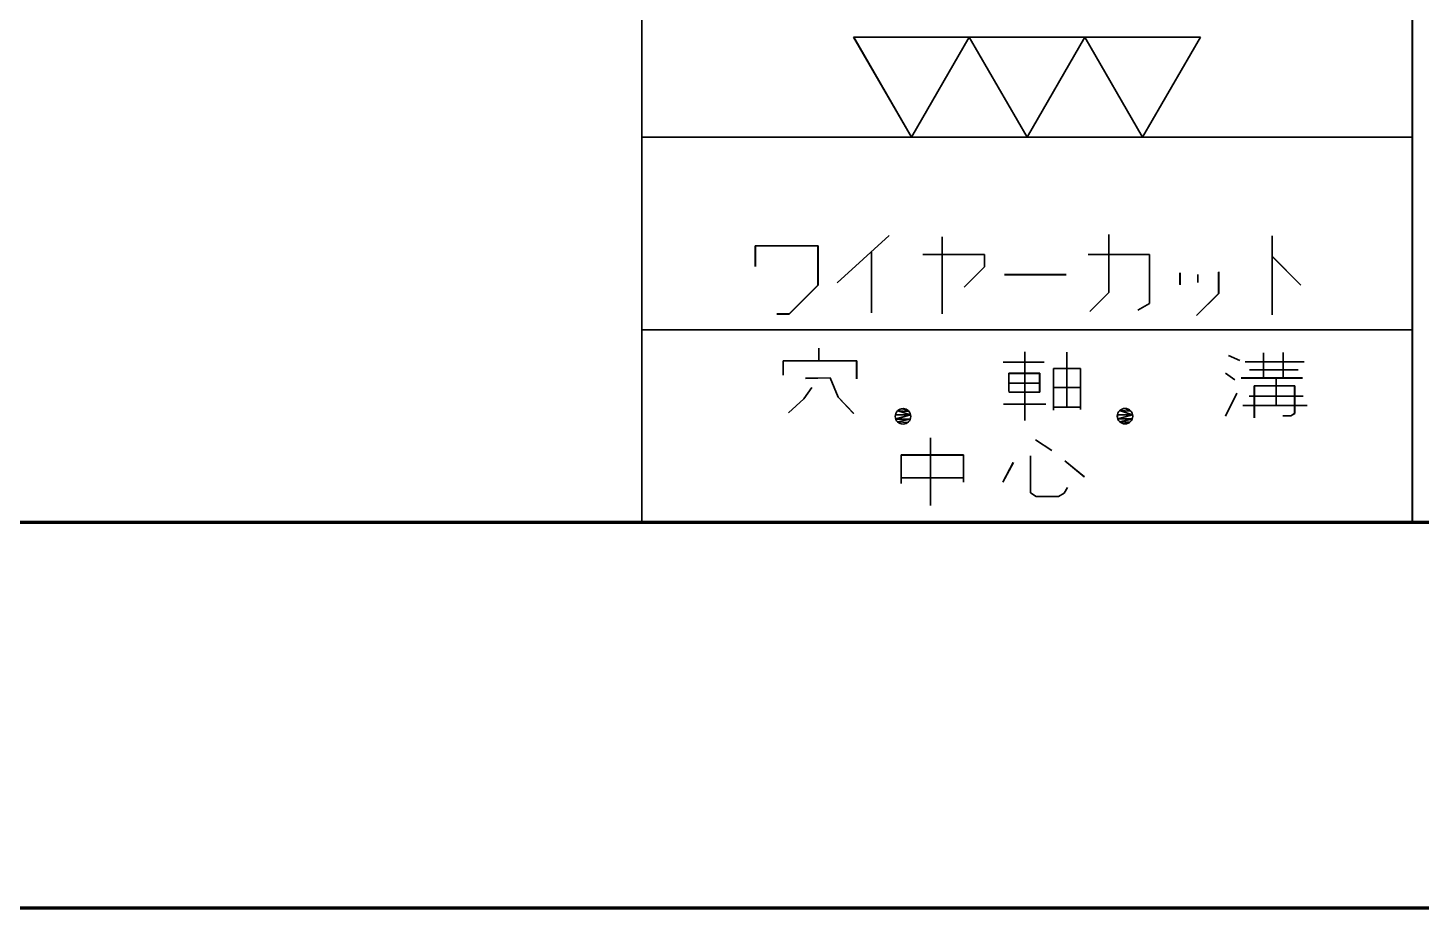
# Model space of a CAD drawing. Header units: millimetres. Extents: x 1333 to 104182, y -62616 to -5704.
# Drawn here: x 46619.5 to 46691.8, y -62590.8 to -62545.2 of the extents above; entities that cross this region are included whole.
import ezdxf

# ---------------------------------------------------------------- set-up
doc = ezdxf.new("R2010")
doc.units = ezdxf.units.MM
doc.header["$LTSCALE"] = 0.5
doc.layers.add('08', color=1, linetype='Continuous')
doc.layers.add('11', color=3, linetype='Continuous')

# ---------------------------------------------------------------- blocks, each defined once
blk = doc.blocks.new('999')
at = {"color": 7, "lineweight": 35}
for p, q in [((75114.98, -11913.12), (75114.98, -11823.12)), ((75174.98, -11823.12), (75174.98, -11913.12)), ((75174.98, -11883.12), (75114.98, -11883.12)), ((75174.98, -11898.12), (75114.98, -11898.12)), ((75894.98, -11913.12), (75114.98, -11913.12))]:
    blk.add_line(p, q, dxfattribs=at)
at = {"color": 7, "lineweight": 35, "ltscale": 0.075}
for p, q in [((75131.48, -11875.33), (75140.48, -11875.33)), ((75131.48, -11875.33), (75140.48, -11875.33)), ((75140.48, -11875.33), (75149.48, -11875.33)), ((75140.48, -11875.33), (75149.48, -11875.33)), ((75149.48, -11875.33), (75158.48, -11875.33)), ((75149.48, -11875.33), (75158.48, -11875.33))]:
    blk.add_line(p, q, dxfattribs=at)
at = {"color": 7, "lineweight": 35, "ltscale": 0.074999}
for p, q in [((75135.98, -11883.12), (75131.48, -11875.33)), ((75135.98, -11883.12), (75131.48, -11875.33)), ((75140.48, -11875.33), (75135.98, -11883.12)), ((75140.48, -11875.33), (75135.98, -11883.12)), ((75144.98, -11883.12), (75140.48, -11875.33)), ((75144.98, -11883.12), (75140.48, -11875.33)), ((75149.48, -11875.33), (75144.98, -11883.12)), ((75149.48, -11875.33), (75144.98, -11883.12)), ((75153.98, -11883.12), (75149.48, -11875.33)), ((75153.98, -11883.12), (75149.48, -11875.33)), ((75158.48, -11875.33), (75153.98, -11883.12)), ((75158.48, -11875.33), (75153.98, -11883.12))]:
    blk.add_line(p, q, dxfattribs=at)
at = {"color": 7, "lineweight": 35, "ltscale": 0.040674}
blk.add_line((75123.82, -11891.58), (75128.7, -11891.58), dxfattribs=at)
at = {"color": 7, "lineweight": 35, "ltscale": 0.013446}
blk.add_line((75123.82, -11893.19), (75123.82, -11891.58), dxfattribs=at)
at = {"color": 7, "lineweight": 35, "ltscale": 0.02543}
blk.add_line((75128.7, -11891.58), (75128.7, -11894.63), dxfattribs=at)
at = {"color": 7, "lineweight": 35, "ltscale": 0.045755}
blk.add_line((75130.19, -11894.46), (75134.25, -11890.77), dxfattribs=at)
at = {"color": 7, "lineweight": 35, "ltscale": 0.050012}
blk.add_line((75138.38, -11890.87), (75138.38, -11896.87), dxfattribs=at)
at = {"color": 7, "lineweight": 35, "ltscale": 0.037579}
blk.add_line((75151.34, -11890.7), (75151.34, -11895.21), dxfattribs=at)
at = {"color": 7, "lineweight": 35, "ltscale": 0.051141}
blk.add_line((75164.06, -11890.8), (75164.06, -11896.94), dxfattribs=at)
at = {"color": 7, "lineweight": 35, "ltscale": 0.0397}
blk.add_line((75132.86, -11892.04), (75132.86, -11896.8), dxfattribs=at)
at = {"color": 7, "lineweight": 35, "ltscale": 0.040039}
for p, q in [((75136.86, -11892.26), (75141.66, -11892.26)), ((75143.22, -11893.82), (75148.02, -11893.82))]:
    blk.add_line(p, q, dxfattribs=at)
at = {"color": 7, "lineweight": 35, "ltscale": 0.007913}
blk.add_line((75141.66, -11892.26), (75141.66, -11893.21), dxfattribs=at)
at = {"color": 7, "lineweight": 35, "ltscale": 0.039746}
blk.add_line((75149.75, -11892.26), (75154.52, -11892.26), dxfattribs=at)
at = {"color": 7, "lineweight": 35, "ltscale": 0.031647}
blk.add_line((75154.52, -11892.26), (75154.52, -11896.05), dxfattribs=at)
at = {"color": 7, "lineweight": 35, "ltscale": 0.026344}
blk.add_line((75164.06, -11892.39), (75166.29, -11894.63), dxfattribs=at)
at = {"color": 7, "lineweight": 35, "ltscale": 0.018567}
blk.add_line((75141.66, -11893.21), (75140.09, -11894.78), dxfattribs=at)
at = {"color": 7, "lineweight": 35, "ltscale": 0.007629}
blk.add_line((75156.89, -11893.68), (75156.89, -11894.6), dxfattribs=at)
at = {"color": 7, "lineweight": 35, "ltscale": 0.013846}
blk.add_line((75159.9, -11893.61), (75159.9, -11895.28), dxfattribs=at)
at = {"color": 7, "lineweight": 35, "ltscale": 0.026549}
blk.add_line((75128.7, -11894.63), (75126.45, -11896.88), dxfattribs=at)
at = {"color": 7, "lineweight": 35, "ltscale": 0.005237}
blk.add_line((75158.27, -11893.8), (75158.27, -11894.43), dxfattribs=at)
at = {"color": 7, "lineweight": 35, "ltscale": 0.017365}
blk.add_line((75151.34, -11895.21), (75149.86, -11896.68), dxfattribs=at)
at = {"color": 7, "lineweight": 35, "ltscale": 0.020353}
blk.add_line((75159.9, -11895.28), (75158.17, -11897), dxfattribs=at)
at = {"color": 7, "lineweight": 35, "ltscale": 0.008008}
blk.add_line((75126.45, -11896.88), (75125.49, -11896.88), dxfattribs=at)
at = {"color": 7, "lineweight": 35, "ltscale": 0.008783}
blk.add_line((75154.52, -11896.05), (75153.6, -11896.58), dxfattribs=at)
at = {"color": 7, "lineweight": 35, "ltscale": 0.008194}
blk.add_line((75128.77, -11899.55), (75128.77, -11900.53), dxfattribs=at)
at = {"color": 7, "lineweight": 35, "ltscale": 0.044495}
blk.add_line((75144.8, -11899.84), (75144.8, -11905.17), dxfattribs=at)
at = {"color": 7, "lineweight": 35, "ltscale": 0.035538}
blk.add_line((75148.07, -11899.85), (75148.07, -11904.11), dxfattribs=at)
at = {"color": 7, "lineweight": 35, "ltscale": 0.007961}
blk.add_line((75160.67, -11900.11), (75161.54, -11900.5), dxfattribs=at)
at = {"color": 7, "lineweight": 35, "ltscale": 0.016248}
blk.add_line((75163.38, -11899.91), (75163.38, -11901.86), dxfattribs=at)
at = {"color": 7, "lineweight": 35, "ltscale": 0.016525}
blk.add_line((75164.92, -11899.88), (75164.92, -11901.86), dxfattribs=at)
at = {"color": 7, "lineweight": 35, "ltscale": 0.047644}
blk.add_line((75126, -11900.53), (75131.71, -11900.53), dxfattribs=at)
at = {"color": 7, "lineweight": 35, "ltscale": 0.009323}
blk.add_line((75126, -11901.65), (75126, -11900.53), dxfattribs=at)
at = {"color": 7, "lineweight": 35, "ltscale": 0.011584}
blk.add_line((75131.71, -11900.53), (75131.71, -11901.92), dxfattribs=at)
at = {"color": 7, "lineweight": 35, "ltscale": 0.026721}
blk.add_line((75143.11, -11900.63), (75146.32, -11900.63), dxfattribs=at)
at = {"color": 7, "lineweight": 35, "ltscale": 0.017505}
for p, q in [((75147.04, -11901.12), (75149.14, -11901.12)), ((75147.04, -11902.59), (75149.14, -11902.59)), ((75147.04, -11904.12), (75149.14, -11904.12))]:
    blk.add_line(p, q, dxfattribs=at)
at = {"color": 7, "lineweight": 35, "ltscale": 0.027048}
blk.add_line((75147.04, -11904.37), (75147.04, -11901.12), dxfattribs=at)
at = {"color": 7, "lineweight": 35, "ltscale": 0.026678}
blk.add_line((75149.14, -11901.12), (75149.14, -11904.32), dxfattribs=at)
at = {"color": 7, "lineweight": 35, "ltscale": 0.038135}
blk.add_line((75161.97, -11900.6), (75166.55, -11900.6), dxfattribs=at)
at = {"color": 7, "lineweight": 35, "ltscale": 0.031494}
blk.add_line((75162.31, -11901.23), (75166.09, -11901.23), dxfattribs=at)
at = {"color": 7, "lineweight": 35, "ltscale": 0.016067}
blk.add_line((75127.72, -11901.89), (75129.65, -11901.85), dxfattribs=at)
at = {"color": 7, "lineweight": 35, "ltscale": 0.01343}
blk.add_line((75129.65, -11901.85), (75130.26, -11903.34), dxfattribs=at)
at = {"color": 7, "lineweight": 35, "ltscale": 0.020081}
for p, q in [((75143.55, -11901.5), (75145.96, -11901.5)), ((75143.55, -11902.27), (75145.96, -11902.27)), ((75145.96, -11902.96), (75143.55, -11902.96))]:
    blk.add_line(p, q, dxfattribs=at)
at = {"color": 7, "lineweight": 35, "ltscale": 0.011816}
blk.add_line((75143.55, -11902.91), (75143.55, -11901.5), dxfattribs=at)
at = {"color": 7, "lineweight": 35, "ltscale": 0.012186}
blk.add_line((75145.96, -11901.5), (75145.96, -11902.96), dxfattribs=at)
at = {"color": 7, "lineweight": 35, "ltscale": 0.007469}
blk.add_line((75160.43, -11901.49), (75161.16, -11902.01), dxfattribs=at)
at = {"color": 7, "lineweight": 35, "ltscale": 0.03988}
blk.add_line((75161.65, -11901.86), (75166.43, -11901.86), dxfattribs=at)
at = {"color": 7, "lineweight": 35, "ltscale": 0.017722}
blk.add_line((75164.38, -11901.86), (75164.38, -11903.99), dxfattribs=at)
at = {"color": 7, "lineweight": 35, "ltscale": 0.01339}
blk.add_line((75127.59, -11903.48), (75126.4, -11904.57), dxfattribs=at)
at = {"color": 7, "lineweight": 35, "ltscale": 0.009085}
blk.add_line((75128.23, -11902.6), (75127.59, -11903.48), dxfattribs=at)
at = {"color": 7, "lineweight": 35, "ltscale": 0.014779}
blk.add_line((75130.26, -11903.34), (75131.48, -11904.63), dxfattribs=at)
at = {"color": 7, "lineweight": 35, "ltscale": 0.016422}
blk.add_line((75160.44, -11904.82), (75161.31, -11903.05), dxfattribs=at)
at = {"color": 7, "lineweight": 35, "ltscale": 0.034998}
blk.add_line((75162.27, -11903.28), (75166.47, -11903.28), dxfattribs=at)
at = {"color": 7, "lineweight": 35, "ltscale": 0.02616}
blk.add_line((75162.68, -11902.46), (75165.82, -11902.46), dxfattribs=at)
at = {"color": 7, "lineweight": 35, "ltscale": 0.02077}
blk.add_line((75162.68, -11904.95), (75162.68, -11902.46), dxfattribs=at)
at = {"color": 7, "lineweight": 35, "ltscale": 0.018094}
blk.add_line((75165.82, -11902.46), (75165.82, -11904.63), dxfattribs=at)
at = {"color": 7, "lineweight": 35, "ltscale": 0.008787}
blk.add_line((75134.91, -11904.41), (75135.91, -11904.73), dxfattribs=at)
at = {"color": 7, "lineweight": 35, "ltscale": 0.007298}
blk.add_line((75135.78, -11904.46), (75134.91, -11904.41), dxfattribs=at)
at = {"color": 7, "lineweight": 35, "ltscale": 0.004215}
for p, q in [((75135.32, -11904.25), (75135.78, -11904.46)), ((75152.61, -11904.23), (75153.07, -11904.44))]:
    blk.add_line(p, q, dxfattribs=at)
at = {"color": 7, "lineweight": 35, "ltscale": 0.027539}
blk.add_line((75143.15, -11903.89), (75146.45, -11903.89), dxfattribs=at)
at = {"color": 7, "lineweight": 35, "ltscale": 0.008776}
blk.add_line((75152.19, -11904.4), (75153.2, -11904.72), dxfattribs=at)
at = {"color": 7, "lineweight": 35, "ltscale": 0.007286}
blk.add_line((75153.07, -11904.44), (75152.19, -11904.4), dxfattribs=at)
at = {"color": 7, "lineweight": 35, "ltscale": 0.041724}
blk.add_line((75161.77, -11903.99), (75166.78, -11903.99), dxfattribs=at)
at = {"color": 7, "lineweight": 35, "ltscale": 0.009827}
for p, q in [((75134.73, -11904.73), (75135.91, -11904.73)), ((75135.91, -11904.73), (75134.73, -11904.73)), ((75153.2, -11904.72), (75152.02, -11904.72)), ((75152.02, -11904.72), (75153.2, -11904.72))]:
    blk.add_line(p, q, dxfattribs=at)
at = {"color": 7, "lineweight": 35, "ltscale": 0.009973}
for p, q in [((75135.91, -11904.73), (75134.76, -11905.05)), ((75153.2, -11904.72), (75152.04, -11905.04))]:
    blk.add_line(p, q, dxfattribs=at)
at = {"color": 7, "lineweight": 35, "ltscale": 0.009339}
for p, q in [((75134.76, -11905.05), (75135.88, -11905.07)), ((75152.04, -11905.04), (75153.17, -11905.05))]:
    blk.add_line(p, q, dxfattribs=at)
at = {"color": 7, "lineweight": 35, "ltscale": 0.008292}
blk.add_line((75135.88, -11905.07), (75134.91, -11905.28), dxfattribs=at)
at = {"color": 7, "lineweight": 35, "ltscale": 0.006446}
for p, q in [((75134.91, -11905.28), (75135.68, -11905.33)), ((75152.19, -11905.26), (75152.96, -11905.31))]:
    blk.add_line(p, q, dxfattribs=at)
at = {"color": 7, "lineweight": 35, "ltscale": 0.008293}
blk.add_line((75153.17, -11905.05), (75152.19, -11905.26), dxfattribs=at)
at = {"color": 7, "lineweight": 35, "ltscale": 0.005164}
blk.add_line((75165.52, -11904.8), (75164.9, -11904.8), dxfattribs=at)
at = {"color": 7, "lineweight": 35, "ltscale": 0.002874}
blk.add_line((75165.82, -11904.63), (75165.52, -11904.8), dxfattribs=at)
at = {"color": 7, "lineweight": 35, "ltscale": 0.043878}
blk.add_line((75137.47, -11906.53), (75137.47, -11911.79), dxfattribs=at)
at = {"color": 7, "lineweight": 35, "ltscale": 0.012576}
blk.add_line((75145.64, -11906.68), (75146.91, -11907.5), dxfattribs=at)
at = {"color": 7, "lineweight": 35, "ltscale": 0.018365}
blk.add_line((75135.17, -11910.06), (75135.17, -11907.85), dxfattribs=at)
at = {"color": 7, "lineweight": 35, "ltscale": 0.040601}
for p, q in [((75135.17, -11907.85), (75140.04, -11907.85)), ((75135.17, -11909.64), (75140.04, -11909.64))]:
    blk.add_line(p, q, dxfattribs=at)
at = {"color": 7, "lineweight": 35, "ltscale": 0.017517}
blk.add_line((75140.04, -11907.85), (75140.04, -11909.96), dxfattribs=at)
at = {"color": 7, "lineweight": 35, "ltscale": 0.014554}
blk.add_line((75143.91, -11908.43), (75143.1, -11909.98), dxfattribs=at)
at = {"color": 7, "lineweight": 35, "ltscale": 0.02406}
blk.add_line((75145.24, -11907.92), (75145.24, -11910.81), dxfattribs=at)
at = {"color": 7, "lineweight": 35, "ltscale": 0.016273}
blk.add_line((75147.93, -11908.31), (75149.44, -11909.55), dxfattribs=at)
at = {"color": 7, "lineweight": 35, "ltscale": 0.004455}
blk.add_line((75145.24, -11910.81), (75145.7, -11911.08), dxfattribs=at)
at = {"color": 7, "lineweight": 35, "ltscale": 0.014355}
blk.add_line((75145.7, -11911.08), (75147.42, -11911.08), dxfattribs=at)
at = {"color": 7, "lineweight": 35, "ltscale": 0.004297}
blk.add_line((75147.42, -11911.08), (75147.87, -11910.82), dxfattribs=at)
at = {"color": 7, "lineweight": 35, "ltscale": 0.004257}
blk.add_line((75147.87, -11910.82), (75148.12, -11910.38), dxfattribs=at)
at = {"color": 7, "lineweight": 70}
for p, q in [((75894.98, -11913.12), (73476.98, -11913.12)), ((75924.98, -11943.12), (73401.98, -11943.12))]:
    blk.add_line(p, q, dxfattribs=at)
at = {"color": 7, "lineweight": 35}
for centre in [(75135.32, -11904.85), (75152.61, -11904.83)]:
    blk.add_circle(centre, 0.6, dxfattribs=at)

msp = doc.modelspace()

# ---------------------------------------------------------------- linework, layer by layer
at = {"color": 7, "lineweight": 35}
for p, q in [((46651.32, -62570.825), (46651.32, -62510.825)), ((46651.32, -62570.825), (46651.32, -62510.825)), ((46691.32, -62510.825), (46691.32, -62570.825)), ((46691.32, -62550.825), (46651.32, -62550.825)), ((46691.32, -62560.825), (46651.32, -62560.825)), ((46651.32, -62570.825), (46371.32, -62570.825)), ((46651.32, -62570.825), (46371.32, -62570.825)), ((46651.32, -62570.825), (46371.32, -62570.825)), ((46651.32, -62570.825), (46371.32, -62570.825)), ((46651.32, -62570.825), (46371.32, -62570.825)), ((46651.32, -62570.825), (46371.32, -62570.825)), ((46651.32, -62570.825), (46371.32, -62570.825)), ((46651.32, -62570.825), (46371.32, -62570.825)), ((47171.32, -62570.825), (46651.32, -62570.825))]:
    msp.add_line(p, q, dxfattribs=at)
at = {"color": 7, "lineweight": 35, "ltscale": 0.25}
for p, q in [((46651.32, -62550.825), (46651.32, -62530.825)), ((46651.32, -62550.825), (46651.32, -62530.825)), ((46651.32, -62570.825), (46651.32, -62550.825)), ((46651.32, -62570.825), (46651.32, -62550.825)), ((46651.32, -62570.825), (46651.32, -62550.825)), ((46651.32, -62570.825), (46651.32, -62550.825))]:
    msp.add_line(p, q, dxfattribs=at)
at = {"color": 7, "lineweight": 35, "ltscale": 0.075}
for p, q in [((46662.32, -62545.629), (46668.32, -62545.629)), ((46662.32, -62545.629), (46668.32, -62545.629)), ((46668.32, -62545.629), (46674.32, -62545.629)), ((46668.32, -62545.629), (46674.32, -62545.629)), ((46674.32, -62545.629), (46680.32, -62545.629)), ((46674.32, -62545.629), (46680.32, -62545.629))]:
    msp.add_line(p, q, dxfattribs=at)
at = {"color": 7, "lineweight": 35, "ltscale": 0.074999}
for p, q in [((46665.32, -62550.825), (46662.32, -62545.629)), ((46665.32, -62550.825), (46662.32, -62545.629)), ((46668.32, -62545.629), (46665.32, -62550.825)), ((46668.32, -62545.629), (46665.32, -62550.825)), ((46671.32, -62550.825), (46668.32, -62545.629)), ((46671.32, -62550.825), (46668.32, -62545.629)), ((46674.32, -62545.629), (46671.32, -62550.825)), ((46674.32, -62545.629), (46671.32, -62550.825)), ((46677.32, -62550.825), (46674.32, -62545.629)), ((46677.32, -62550.825), (46674.32, -62545.629)), ((46680.32, -62545.629), (46677.32, -62550.825)), ((46680.32, -62545.629), (46677.32, -62550.825))]:
    msp.add_line(p, q, dxfattribs=at)
at = {"color": 7, "lineweight": 35, "ltscale": 0.045755}
msp.add_line((46661.462, -62558.386), (46664.169, -62555.922), dxfattribs=at)
at = {"color": 7, "lineweight": 35, "ltscale": 0.050012}
msp.add_line((46666.92, -62555.99), (46666.92, -62559.991), dxfattribs=at)
at = {"color": 7, "lineweight": 35, "ltscale": 0.037579}
msp.add_line((46675.559, -62555.877), (46675.559, -62558.883), dxfattribs=at)
at = {"color": 7, "lineweight": 35, "ltscale": 0.051141}
msp.add_line((46684.04, -62555.945), (46684.04, -62560.036), dxfattribs=at)
at = {"color": 7, "lineweight": 35, "ltscale": 0.040674}
msp.add_line((46657.216, -62556.464), (46660.47, -62556.464), dxfattribs=at)
at = {"color": 7, "lineweight": 35, "ltscale": 0.013446}
msp.add_line((46657.216, -62557.54), (46657.216, -62556.464), dxfattribs=at)
at = {"color": 7, "lineweight": 35, "ltscale": 0.02543}
msp.add_line((46660.47, -62556.464), (46660.47, -62558.499), dxfattribs=at)
at = {"color": 7, "lineweight": 35, "ltscale": 0.0397}
msp.add_line((46663.238, -62556.77), (46663.238, -62559.946), dxfattribs=at)
at = {"color": 7, "lineweight": 35, "ltscale": 0.040039}
for p, q in [((46665.906, -62556.917), (46669.109, -62556.917)), ((46670.146, -62557.956), (46673.349, -62557.956))]:
    msp.add_line(p, q, dxfattribs=at)
at = {"color": 7, "lineweight": 35, "ltscale": 0.007913}
msp.add_line((46669.109, -62556.917), (46669.109, -62557.55), dxfattribs=at)
at = {"color": 7, "lineweight": 35, "ltscale": 0.039746}
msp.add_line((46674.5, -62556.917), (46677.679, -62556.917), dxfattribs=at)
at = {"color": 7, "lineweight": 35, "ltscale": 0.031647}
msp.add_line((46677.679, -62556.917), (46677.679, -62559.448), dxfattribs=at)
at = {"color": 7, "lineweight": 35, "ltscale": 0.026344}
msp.add_line((46684.04, -62557.007), (46685.53, -62558.497), dxfattribs=at)
at = {"color": 7, "lineweight": 35, "ltscale": 0.018567}
msp.add_line((46669.109, -62557.55), (46668.058, -62558.599), dxfattribs=at)
at = {"color": 7, "lineweight": 35, "ltscale": 0.007629}
msp.add_line((46679.258, -62557.866), (46679.258, -62558.476), dxfattribs=at)
at = {"color": 7, "lineweight": 35, "ltscale": 0.005237}
msp.add_line((46680.179, -62557.944), (46680.179, -62558.363), dxfattribs=at)
at = {"color": 7, "lineweight": 35, "ltscale": 0.013846}
msp.add_line((46681.265, -62557.821), (46681.265, -62558.929), dxfattribs=at)
at = {"color": 7, "lineweight": 35, "ltscale": 0.026549}
msp.add_line((46660.47, -62558.499), (46658.968, -62560.001), dxfattribs=at)
at = {"color": 7, "lineweight": 35, "ltscale": 0.017365}
msp.add_line((46675.559, -62558.883), (46674.577, -62559.865), dxfattribs=at)
at = {"color": 7, "lineweight": 35, "ltscale": 0.020353}
msp.add_line((46681.265, -62558.929), (46680.114, -62560.08), dxfattribs=at)
at = {"color": 7, "lineweight": 35, "ltscale": 0.008783}
msp.add_line((46677.679, -62559.448), (46677.071, -62559.8), dxfattribs=at)
at = {"color": 7, "lineweight": 35, "ltscale": 0.008008}
msp.add_line((46658.968, -62560.001), (46658.328, -62560.001), dxfattribs=at)
at = {"color": 7, "lineweight": 35, "ltscale": 0.008194}
msp.add_line((46660.515, -62561.777), (46660.515, -62562.432), dxfattribs=at)
at = {"color": 7, "lineweight": 35, "ltscale": 0.047644}
msp.add_line((46658.666, -62562.432), (46662.477, -62562.432), dxfattribs=at)
at = {"color": 7, "lineweight": 35, "ltscale": 0.009323}
msp.add_line((46658.666, -62563.178), (46658.666, -62562.432), dxfattribs=at)
at = {"color": 7, "lineweight": 35, "ltscale": 0.011584}
msp.add_line((46662.477, -62562.432), (46662.477, -62563.359), dxfattribs=at)
at = {"color": 7, "lineweight": 35, "ltscale": 0.026721}
msp.add_line((46670.076, -62562.501), (46672.213, -62562.501), dxfattribs=at)
at = {"color": 7, "lineweight": 35, "ltscale": 0.044495}
msp.add_line((46671.204, -62561.969), (46671.204, -62565.528), dxfattribs=at)
at = {"color": 7, "lineweight": 35, "ltscale": 0.035538}
msp.add_line((46673.384, -62561.976), (46673.384, -62564.819), dxfattribs=at)
at = {"color": 7, "lineweight": 35, "ltscale": 0.007961}
msp.add_line((46681.778, -62562.153), (46682.36, -62562.412), dxfattribs=at)
at = {"color": 7, "lineweight": 35, "ltscale": 0.038135}
msp.add_line((46682.647, -62562.478), (46685.698, -62562.478), dxfattribs=at)
at = {"color": 7, "lineweight": 35, "ltscale": 0.016248}
msp.add_line((46683.59, -62562.021), (46683.59, -62563.32), dxfattribs=at)
at = {"color": 7, "lineweight": 35, "ltscale": 0.016525}
msp.add_line((46684.615, -62561.998), (46684.615, -62563.32), dxfattribs=at)
at = {"color": 7, "lineweight": 35, "ltscale": 0.020081}
for p, q in [((46670.371, -62563.076), (46671.977, -62563.076)), ((46670.371, -62563.594), (46671.977, -62563.594)), ((46671.977, -62564.051), (46670.371, -62564.051))]:
    msp.add_line(p, q, dxfattribs=at)
at = {"color": 7, "lineweight": 35, "ltscale": 0.011816}
msp.add_line((46670.371, -62564.022), (46670.371, -62563.076), dxfattribs=at)
at = {"color": 7, "lineweight": 35, "ltscale": 0.012186}
msp.add_line((46671.977, -62563.076), (46671.977, -62564.051), dxfattribs=at)
at = {"color": 7, "lineweight": 35, "ltscale": 0.017505}
for p, q in [((46672.692, -62562.826), (46674.092, -62562.826)), ((46672.692, -62563.808), (46674.092, -62563.808)), ((46672.692, -62564.827), (46674.092, -62564.827))]:
    msp.add_line(p, q, dxfattribs=at)
at = {"color": 7, "lineweight": 35, "ltscale": 0.027048}
msp.add_line((46672.692, -62564.989), (46672.692, -62562.826), dxfattribs=at)
at = {"color": 7, "lineweight": 35, "ltscale": 0.026678}
msp.add_line((46674.092, -62562.826), (46674.092, -62564.96), dxfattribs=at)
at = {"color": 7, "lineweight": 35, "ltscale": 0.007469}
msp.add_line((46681.623, -62563.069), (46682.109, -62563.416), dxfattribs=at)
at = {"color": 7, "lineweight": 35, "ltscale": 0.031494}
msp.add_line((46682.875, -62562.899), (46685.395, -62562.899), dxfattribs=at)
at = {"color": 7, "lineweight": 35, "ltscale": 0.009085}
msp.add_line((46660.154, -62563.811), (46659.726, -62564.399), dxfattribs=at)
at = {"color": 7, "lineweight": 35, "ltscale": 0.016067}
msp.add_line((46659.816, -62563.336), (46661.101, -62563.314), dxfattribs=at)
at = {"color": 7, "lineweight": 35, "ltscale": 0.01343}
msp.add_line((46661.101, -62563.314), (46661.507, -62564.308), dxfattribs=at)
at = {"color": 7, "lineweight": 35, "ltscale": 0.03988}
msp.add_line((46682.433, -62563.32), (46685.624, -62563.32), dxfattribs=at)
at = {"color": 7, "lineweight": 35, "ltscale": 0.02616}
msp.add_line((46683.119, -62563.719), (46685.211, -62563.719), dxfattribs=at)
at = {"color": 7, "lineweight": 35, "ltscale": 0.02077}
msp.add_line((46683.119, -62565.381), (46683.119, -62563.719), dxfattribs=at)
at = {"color": 7, "lineweight": 35, "ltscale": 0.017722}
msp.add_line((46684.253, -62563.32), (46684.253, -62564.738), dxfattribs=at)
at = {"color": 7, "lineweight": 35, "ltscale": 0.018094}
msp.add_line((46685.211, -62563.719), (46685.211, -62565.167), dxfattribs=at)
at = {"color": 7, "lineweight": 35, "ltscale": 0.01339}
msp.add_line((46659.726, -62564.399), (46658.936, -62565.122), dxfattribs=at)
at = {"color": 7, "lineweight": 35, "ltscale": 0.014779}
msp.add_line((46661.507, -62564.308), (46662.32, -62565.167), dxfattribs=at)
at = {"color": 7, "lineweight": 35, "ltscale": 0.027539}
msp.add_line((46670.098, -62564.672), (46672.301, -62564.672), dxfattribs=at)
at = {"color": 7, "lineweight": 35, "ltscale": 0.016422}
msp.add_line((46681.63, -62565.292), (46682.205, -62564.11), dxfattribs=at)
at = {"color": 7, "lineweight": 35, "ltscale": 0.041724}
msp.add_line((46682.514, -62564.738), (46685.852, -62564.738), dxfattribs=at)
at = {"color": 7, "lineweight": 35, "ltscale": 0.034998}
msp.add_line((46682.846, -62564.265), (46685.646, -62564.265), dxfattribs=at)
at = {"color": 7, "lineweight": 35, "ltscale": 0.009827}
for p, q in [((46664.489, -62565.234), (46665.275, -62565.234)), ((46665.275, -62565.234), (46664.489, -62565.234)), ((46676.799, -62565.223), (46676.013, -62565.223)), ((46676.013, -62565.223), (46676.799, -62565.223))]:
    msp.add_line(p, q, dxfattribs=at)
at = {"color": 7, "lineweight": 35, "ltscale": 0.009973}
for p, q in [((46665.275, -62565.234), (46664.506, -62565.448)), ((46676.799, -62565.223), (46676.031, -62565.437))]:
    msp.add_line(p, q, dxfattribs=at)
at = {"color": 7, "lineweight": 35, "ltscale": 0.009339}
for p, q in [((46664.506, -62565.448), (46665.253, -62565.459)), ((46676.031, -62565.437), (46676.778, -62565.448))]:
    msp.add_line(p, q, dxfattribs=at)
at = {"color": 7, "lineweight": 35, "ltscale": 0.008787}
msp.add_line((46664.605, -62565.021), (46665.275, -62565.234), dxfattribs=at)
at = {"color": 7, "lineweight": 35, "ltscale": 0.007298}
msp.add_line((46665.188, -62565.053), (46664.605, -62565.021), dxfattribs=at)
at = {"color": 7, "lineweight": 35, "ltscale": 0.008292}
msp.add_line((46665.253, -62565.459), (46664.605, -62565.599), dxfattribs=at)
at = {"color": 7, "lineweight": 35, "ltscale": 0.004215}
for p, q in [((46664.882, -62564.91), (46665.188, -62565.053)), ((46676.407, -62564.899), (46676.712, -62565.041))]:
    msp.add_line(p, q, dxfattribs=at)
at = {"color": 7, "lineweight": 35, "ltscale": 0.008293}
msp.add_line((46676.778, -62565.448), (46676.129, -62565.588), dxfattribs=at)
at = {"color": 7, "lineweight": 35, "ltscale": 0.008776}
msp.add_line((46676.13, -62565.01), (46676.799, -62565.223), dxfattribs=at)
at = {"color": 7, "lineweight": 35, "ltscale": 0.007286}
msp.add_line((46676.712, -62565.041), (46676.13, -62565.01), dxfattribs=at)
at = {"color": 7, "lineweight": 35, "ltscale": 0.005164}
msp.add_line((46685.012, -62565.281), (46684.599, -62565.281), dxfattribs=at)
at = {"color": 7, "lineweight": 35, "ltscale": 0.002874}
msp.add_line((46685.211, -62565.167), (46685.012, -62565.281), dxfattribs=at)
at = {"color": 7, "lineweight": 35, "ltscale": 0.006446}
for p, q in [((46664.605, -62565.599), (46665.12, -62565.632)), ((46676.129, -62565.588), (46676.644, -62565.62))]:
    msp.add_line(p, q, dxfattribs=at)
at = {"color": 7, "lineweight": 35, "ltscale": 0.043878}
msp.add_line((46666.317, -62566.431), (46666.317, -62569.941), dxfattribs=at)
at = {"color": 7, "lineweight": 35, "ltscale": 0.012576}
msp.add_line((46671.763, -62566.533), (46672.61, -62567.076), dxfattribs=at)
at = {"color": 7, "lineweight": 35, "ltscale": 0.018365}
msp.add_line((46664.778, -62568.784), (46664.778, -62567.315), dxfattribs=at)
at = {"color": 7, "lineweight": 35, "ltscale": 0.040601}
for p, q in [((46664.778, -62567.315), (46668.026, -62567.315)), ((46664.778, -62568.503), (46668.026, -62568.503))]:
    msp.add_line(p, q, dxfattribs=at)
at = {"color": 7, "lineweight": 35, "ltscale": 0.017517}
msp.add_line((46668.026, -62567.315), (46668.026, -62568.716), dxfattribs=at)
at = {"color": 7, "lineweight": 35, "ltscale": 0.02406}
msp.add_line((46671.492, -62567.36), (46671.492, -62569.284), dxfattribs=at)
at = {"color": 7, "lineweight": 35, "ltscale": 0.016273}
msp.add_line((46673.288, -62567.62), (46674.293, -62568.447), dxfattribs=at)
at = {"color": 7, "lineweight": 35, "ltscale": 0.014554}
msp.add_line((46670.61, -62567.699), (46670.068, -62568.73), dxfattribs=at)
at = {"color": 7, "lineweight": 35, "ltscale": 0.004257}
msp.add_line((46673.247, -62569.291), (46673.417, -62568.996), dxfattribs=at)
at = {"color": 7, "lineweight": 35, "ltscale": 0.004455}
msp.add_line((46671.492, -62569.284), (46671.8, -62569.463), dxfattribs=at)
at = {"color": 7, "lineweight": 35, "ltscale": 0.014355}
msp.add_line((46671.8, -62569.463), (46672.949, -62569.463), dxfattribs=at)
at = {"color": 7, "lineweight": 35, "ltscale": 0.004297}
msp.add_line((46672.949, -62569.463), (46673.247, -62569.291), dxfattribs=at)
at = {"color": 7, "lineweight": 70}
for p, q in [((47171.32, -62570.825), (45559.32, -62570.825)), ((47191.32, -62590.825), (45509.32, -62590.825))]:
    msp.add_line(p, q, dxfattribs=at)
at = {"color": 3}
msp.add_lwpolyline([(45509.32, -61402.825), (47191.32, -61402.825), (47191.32, -62590.825), (45509.32, -62590.825)], close=True, dxfattribs=at)
at = {"color": 7, "lineweight": 35}
for centre in [(46664.882, -62565.31), (46676.407, -62565.299)]:
    msp.add_circle(centre, 0.4, dxfattribs=at)
at = {"layer": '11'}
msp.add_lwpolyline([(45509.32, -61402.825), (47191.32, -61402.825), (47191.32, -62590.825), (45509.32, -62590.825)], close=True, dxfattribs=at)

# ---------------------------------------------------------------- block references
at = {"layer": '08', "color": 55, "xscale": 0.6666666666860692, "yscale": 0.6666666666642413, "zscale": 0.6666666666666666}
msp.add_blockref('999', (-3425.332, -54628.745), dxfattribs=at)

doc.saveas('drawing.dxf')
